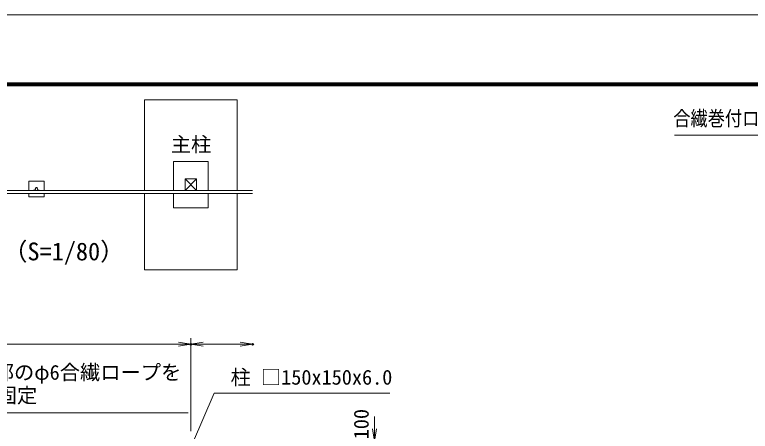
# Model space of a CAD drawing. Units: millimetres at full size; details may follow other scales. Extents: x -16800 to 16800, y -11880 to 11880.
# Drawn here: x -3951 to 5578, y 6488 to 11880 of the extents above; entities that cross this region are included whole.
import ezdxf
from ezdxf.enums import TextEntityAlignment as Align

# ---------------------------------------------------------------- set-up
doc = ezdxf.new("R2010")
doc.units = ezdxf.units.MM
doc.header["$LTSCALE"] = 40
doc.header["$PDMODE"] = 32
doc.header["$PDSIZE"] = 20
for name, color, linetype, lineweight in [('0-0_D-STR1', 1, 'Continuous', 18), ('0-3_D-STR4', 7, 'Continuous', 18), ('0-6_D-STR-DIM', 7, 'Continuous', 13), ('0-7_0', 7, 'Continuous', 18), ('0-9_D-STR-TXT', 7, 'Continuous', 13), ('0-B_D-TTL-TXT', 7, 'Continuous', 13), ('0-C_D-TTL', 7, 'Continuous', 18)]:
    doc.layers.add(name, color=color, linetype=linetype, lineweight=lineweight)
doc.layers.add('0-8_Defpoints', color=253, linetype='Continuous')
doc.styles.add('ＭＳ ゴシック', font='')
doc.styles.get('ＭＳ ゴシック').set_extended_font_data('MS Gothic')

# ---------------------------------------------------------------- blocks, each defined once
blk = doc.blocks.new('_Open')
at = {"layer": '0-7_0'}
blk.add_line((-40, 6.67), (0, 0), dxfattribs=at)
blk.add_lwpolyline([(-40, -6.67), (0, 0), (-40, 0)], dxfattribs=at)

msp = doc.modelspace()

# ---------------------------------------------------------------- linework, layer by layer
at = {"layer": '0-0_D-STR1'}
for p, q in [((-1745.08, 9753.7), (-1595.08, 9603.7)), ((-1595.08, 9753.7), (-1745.08, 9603.7)), ((-3664.51, 9643.7), (-3675.65, 9643.7)), ((-3666.01, 9639.2), (-3673.81, 9639.2)), ((-13745.08, 9603.7), (-870.08, 9603.7)), ((-13745.08, 9563.7), (-870.08, 9563.7)), ((-3706.58, 9605.7), (-3706.58, 9603.7)), ((-3690.55, 9603.7), (-3706.58, 9603.7)), ((-3694.83, 9607.2), (-3705.08, 9607.2)), ((-3649.61, 9603.7), (-3633.58, 9603.7)), ((-3645.34, 9607.2), (-3635.08, 9607.2)), ((-3633.58, 9605.7), (-3633.58, 9603.7)), ((-3633.58, 9605.7), (-3633.58, 9603.7))]:
    msp.add_line(p, q, dxfattribs=at)
msp.add_lwpolyline([(-1745.08, 9753.7), (-1745.08, 9603.7), (-1595.08, 9603.7), (-1595.08, 9753.7)], close=True, dxfattribs=at)
for centre, radius, start, end in [((-3602.13, 9592.85), 90.5, 146.67148, 168.8028), ((-3605.08, 9592.9), 84, 147.4916, 171.15527), ((-3675.65, 9641.2), 2.5, 90, 146.67148), ((-3673.81, 9636.7), 2.5, 90, 147.4916), ((-3666.35, 9636.7), 2.5, 32.5084, 90), ((-3664.51, 9641.2), 2.5, 33.32852, 90), ((-3735.08, 9592.9), 84, 8.84473, 32.5084), ((-3738.04, 9592.85), 90.5, 11.1972, 33.32852), ((-3705.08, 9605.7), 1.5, 90, 180), ((-3694.83, 9611.2), 4, 270, 348.8028), ((-3690.55, 9606.2), 2.5, 270, 351.15527), ((-3649.61, 9606.2), 2.5, 188.84473, 270), ((-3645.34, 9611.2), 4, 191.1972, 270), ((-3635.08, 9605.7), 1.5, 0, 90)]:
    msp.add_arc(centre, radius, start, end, dxfattribs=at)
at = {"layer": '0-3_D-STR4'}
for p, q in [((-2270.08, 10778.7), (-2270.08, 9603.7)), ((-1070.08, 10778.7), (-2270.08, 10778.7)), ((-1070.08, 9603.7), (-1070.08, 10778.7)), ((-1895.08, 9978.7), (-1895.08, 9603.7)), ((-1445.08, 9978.7), (-1895.08, 9978.7)), ((-1445.08, 9603.7), (-1445.08, 9978.7)), ((-3770.08, 9723.7), (-3770.08, 9603.7)), ((-2270.08, 9563.7), (-2270.08, 8578.7)), ((-1895.08, 9563.7), (-1895.08, 9378.7))]:
    msp.add_line(p, q, dxfattribs=at)
for points in [[(-3570.08, 9603.7), (-3570.08, 9723.7), (-3770.08, 9723.7)], [(-3770.08, 9563.7), (-3770.08, 9523.7), (-3570.08, 9523.7), (-3570.08, 9563.7)], [(-2270.08, 8578.7), (-1070.08, 8578.7), (-1070.08, 9563.7)], [(-1895.08, 9378.7), (-1445.08, 9378.7), (-1445.08, 9563.7)]]:
    msp.add_lwpolyline(points, dxfattribs=at)
at = {"layer": '0-6_D-STR-DIM'}
for p, q in [((-1670.08, 6488.52), (-1670.08, 7694.14)), ((-1670.08, 6488.52), (-1670.08, 7694.14)), ((-7670.08, 7614.14), (-1670.08, 7614.14)), ((-1670.08, 7614.14), (-870.08, 7614.14)), ((709.92, 6517.52), (709.92, 6677.52))]:
    msp.add_line(p, q, dxfattribs=at)
at = {"layer": '0-8_Defpoints'}
for p in [(-1670.08, 7614.14), (-870.08, 7614.14)]:
    msp.add_point(p, dxfattribs=at)
at = {"layer": '0-9_D-STR-TXT'}
for points in [[(4594.99, 10319.87), (6389.54, 10319.87), (6482.3, 9767.78)], [(908.78, 6979), (-1367, 6979), (-1648.94, 6331.05)], [(-1704.27, 6728.16), (-7572.94, 6728.16), (-7316.67, 6259.28)]]:
    msp.add_lwpolyline(points, dxfattribs=at)
at = {"layer": '0-C_D-TTL', "color": 2}
msp.add_lwpolyline([(-16800, 11880), (16800, 11880), (16800, -11880), (-16800, -11880)], close=True, dxfattribs=at)
at = {"layer": '0-C_D-TTL'}
for points in [[(-15720, 11000), (15720, 11000), (15720, -11000), (-15720, -11000)], [(-15710, 10990), (15710, 10990), (15710, -10990), (-15710, -10990)], [(-15700, 10980), (15700, 10980), (15700, -10980), (-15700, -10980)], [(-15690, 10970), (15690, 10970), (15690, -10970), (-15690, -10970)], [(-15680, 10960), (15680, 10960), (15680, -10960), (-15680, -10960)]]:
    msp.add_lwpolyline(points, close=True, dxfattribs=at)

# ---------------------------------------------------------------- block references
at = {"layer": '0-6_D-STR-DIM', "xscale": 4, "yscale": 4}
for p in [(-1670.08, 7614.14), (-870.08, 7614.14)]:
    msp.add_blockref('_Open', p, dxfattribs=at)
for p, rotation in [((-1670.08, 7614.14), 180), ((709.92, 6357.52), 270)]:
    msp.add_blockref('_Open', p, dxfattribs=dict(at, rotation=rotation))

# ---------------------------------------------------------------- texts
at = {"layer": '0-6_D-STR-DIM', "style": 'ＭＳ ゴシック'}
msp.add_text('100', height=192.4, rotation=90, dxfattribs=at).set_placement((691.64, 6383.92), align=Align.BOTTOM_LEFT)
at = {"layer": '0-9_D-STR-TXT', "style": 'ＭＳ ゴシック', "width": 0.85}
msp.add_text('合繊巻付ロープ', height=192.4, dxfattribs=at).set_placement((4579.76, 10383.92), align=Align.BOTTOM_LEFT)
at = {"layer": '0-9_D-STR-TXT', "style": 'ＭＳ ゴシック'}
for s, p in [('主柱', (-1929.98, 10046.95)), ('めっき鋼ヨリ線とネット端部のφ6合繊ロープを', (-7372.29, 7096.56)), ('柱 □150x150x6.0', (-1155.18, 7033.4)), ('φ4合繊ロープにて巻付けて固定', (-7401.73, 6798.3))]:
    msp.add_text(s, height=192.4, dxfattribs=at).set_placement(p, align=Align.BOTTOM_LEFT)
at = {"layer": '0-B_D-TTL-TXT', "style": 'ＭＳ ゴシック'}
msp.add_text('（S=1/80）', height=230.8, dxfattribs=at).set_placement((-4101.27, 8630.82), align=Align.BOTTOM_LEFT)

doc.saveas('drawing.dxf')
